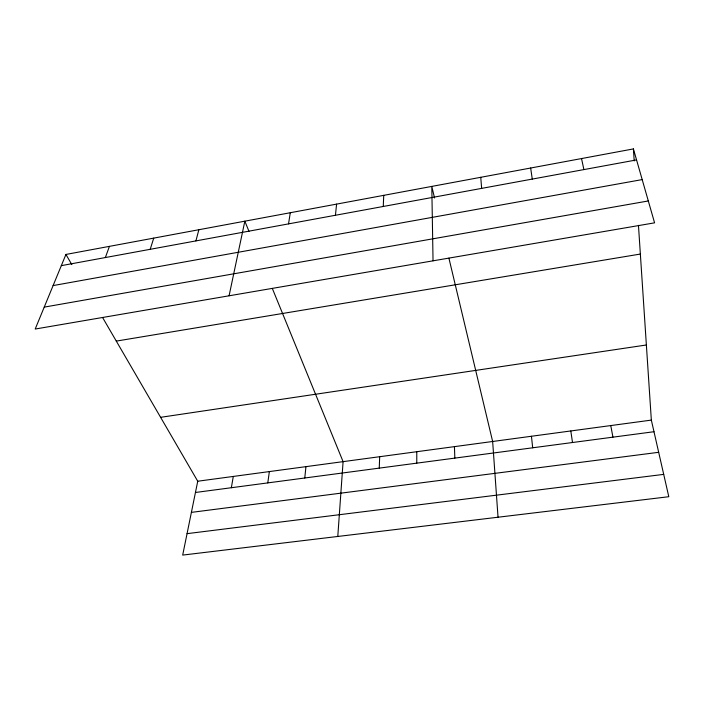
<?xml version="1.0" encoding="UTF-8"?>
<svg xmlns="http://www.w3.org/2000/svg" width="704" height="704" viewBox="0 0 704 704"><rect width="100%" height="100%" fill="white"/><g stroke="black" fill="none" stroke-linecap="round" stroke-linejoin="round"><path stroke-width="1.06" d="M416.768 463.153L416.786 451.713M379.254 468.125L379.676 456.711M383.258 206.474L383.742 195.342M337.788 536.466L343.094 461.648L272.316 288.42M335.447 215.257L336.582 204.116M304.762 477.998L305.958 466.646M267.793 482.9L269.359 471.583M288.534 223.881L290.286 212.731M231.352 487.722L233.297 476.441M102.59 317.522L197.745 481.228L182.688 555.086L668.8 496.716L651.341 420.103L638.458 225.333M229.082 295.794L244.834 221.179L248.987 231.343M195.914 240.909L198.862 229.733M150.207 249.304L153.736 238.119M105.354 257.55L109.437 246.365M65.93 254.452L35.2 329.041L654.579 222.842L633.406 148.914L65.93 254.452L71.834 264.607M61.318 265.646L636.557 159.914M53.099 285.586L642.198 179.59M44.229 307.12L648.314 200.957M116.292 341.097L640.358 254.056M160.6 417.322L646.369 344.986M197.745 481.228L651.341 420.103M195.457 492.483L653.981 431.719M191.391 512.38L658.671 452.302M187.062 533.65L663.705 474.382M434.553 197.982L431.79 186.41L433.039 260.823M448.906 258.139L492.65 441.487L498.036 517.22M581.53 158.558L583.898 169.594M610.764 425.577L612.938 437.158M570.803 430.962L572.51 442.517M530.658 168.018L532.268 179.08M531.441 436.26L532.69 447.788M480.753 177.302L481.642 188.39M633.406 148.914L634.207 160.943M454.441 446.644L454.837 458.11"/></g></svg>
